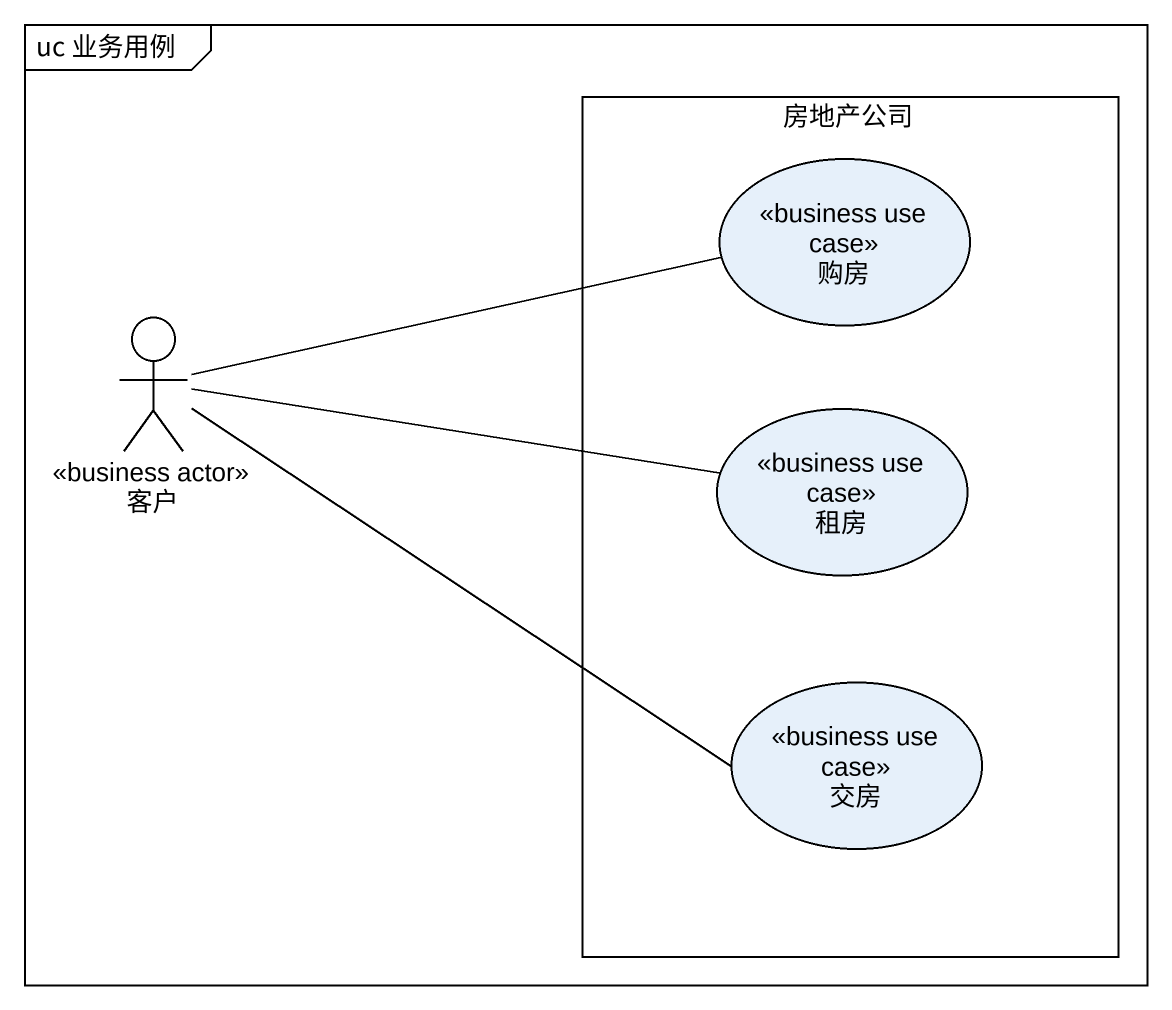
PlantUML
@startuml
mainframe uc 业务用例
rectangle 房地产公司 {
  usecase 购房 <<business use case>>
  usecase 租房 <<business use case>>
  usecase 交房 <<business use case>>
}
actor 客户 <<business actor>>
客户 -right- 购房
客户 -right- 租房
客户 -right- 交房
@enduml
